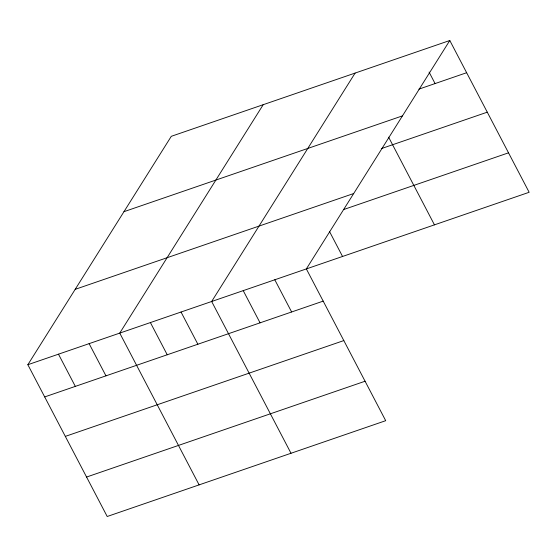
<?xml version="1.0" encoding="UTF-8"?>
<svg xmlns="http://www.w3.org/2000/svg" width="557" height="557" viewBox="0 0 557 557"><rect width="100%" height="100%" fill="white"/><g stroke="black" fill="none" stroke-linecap="round" stroke-linejoin="round"><path stroke-width="0.84" d="M27.85 364.717L171.298 136.312L449.798 40.501L529.15 192.283L27.85 364.717L107.202 516.499L385.702 420.688L306.35 268.906L449.798 40.501M263.203 104.695L119.755 333.1L199.107 484.882M355.108 73.078L211.66 301.483L291.012 453.266M418.892 89.141L466.641 72.716M123.96 211.681L402.46 115.877M381.294 148.628L487.271 112.173M75.188 289.341L353.688 193.53M343.69 209.529L508.52 152.827M44.692 396.925L323.192 301.121M65.322 436.389L343.822 340.578M86.572 477.043L365.072 381.232M429.064 72.069L435.08 83.571M388.612 137.161L434.46 224.861M329.466 231.44L342.555 256.478M274.789 279.76L291.631 311.976M243.221 290.622L260.063 322.837M181.025 312.017L197.867 344.233M150.39 322.559L167.232 354.774M89.12 343.634L105.962 375.85M58.485 354.175L75.327 386.391"/></g></svg>
